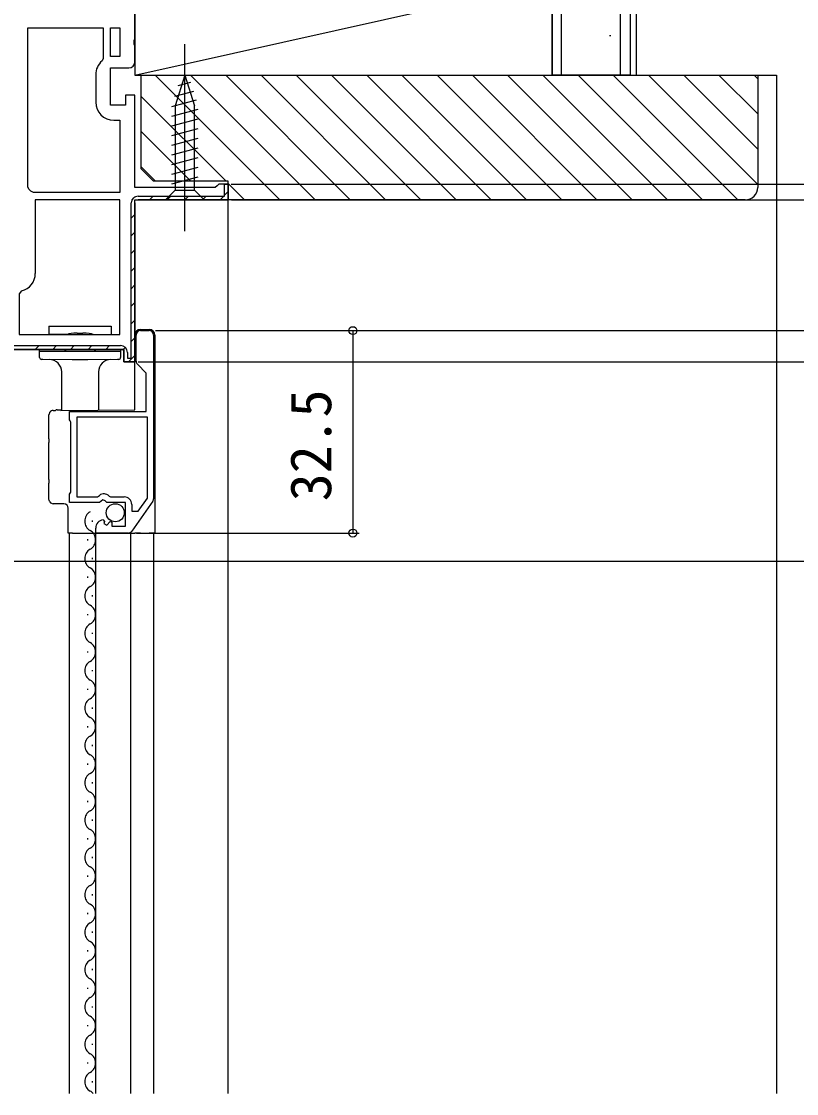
# Model space of a CAD drawing. Units: millimetres, scale not verified. Extents: x -525 to 525, y -783 to 779.
# Drawn here: x -273.3 to -148.9, y 241.3 to 413.4 of the extents above; entities that cross this region are included whole.
import ezdxf
from ezdxf.enums import TextEntityAlignment as Align

# ---------------------------------------------------------------- set-up
doc = ezdxf.new("R2010")
doc.units = ezdxf.units.MM
doc.header["$LTSCALE"] = 4
for name, color, linetype in [('0-3_YKK_11', 7, 'Continuous'), ('0-4_YKK_12', 2, 'Continuous'), ('0-5_YKK_13', 4, 'Continuous'), ('0-7_YKK_D', 6, 'Continuous'), ('0-9_YSS_K', 3, 'Continuous'), ('0-A_YSS_KE', 3, 'Continuous')]:
    doc.layers.add(name, color=color, linetype=linetype)
doc.styles.add('ＭＳ ゴシック', font='')
doc.styles.get('ＭＳ ゴシック').set_extended_font_data('MS Gothic')

msp = doc.modelspace()

# ---------------------------------------------------------------- linework, layer by layer
at = {"layer": '0-3_YKK_11'}
for p, q in [((-261.408, 404.853), (-261.408, 400.453)), ((-272.132, 386.464), (-272.308, 386.845)), ((-240.708, 385.488), (-240.108, 386.088)), ((-255.59, 384.748), (-255.104, 385.235)), ((-252.758, 384.753), (-252.158, 385.353)), ((-249.929, 384.753), (-249.329, 385.353)), ((-247.101, 384.753), (-246.501, 385.353)), ((-244.272, 384.753), (-243.672, 385.353)), ((-241.444, 384.753), (-240.844, 385.353)), ((-255.708, 381.802), (-255.108, 382.402)), ((-255.708, 378.973), (-255.108, 379.573)), ((-255.708, 376.145), (-255.108, 376.745)), ((-255.708, 373.317), (-255.108, 373.917)), ((-255.708, 370.488), (-255.108, 371.088)), ((-255.708, 367.66), (-255.108, 368.26)), ((-255.708, 364.831), (-255.108, 365.431)), ((-254.208, 363.753), (-252.808, 363.753)), ((-255.708, 362.003), (-255.108, 362.603)), ((-254.908, 358.843), (-254.908, 363.053)), ((-252.108, 363.053), (-252.108, 336.773)), ((-271.101, 360.753), (-270.501, 361.353)), ((-268.272, 360.753), (-267.672, 361.353)), ((-265.444, 360.753), (-264.844, 361.353)), ((-262.616, 360.753), (-262.016, 361.353)), ((-259.787, 360.753), (-259.187, 361.353)), ((-257.081, 360.63), (-256.656, 361.055)), ((-256.13, 358.753), (-255.108, 359.775)), ((-252.234, 336.372), (-255.6, 331.552))]:
    msp.add_line(p, q, dxfattribs=at)
for points in [[(-255.108, 406.953), (-255.108, 409.594), (-255.228, 409.778), (-255.228, 410.328), (-255.108, 410.511), (-255.108, 414.753), (-306.108, 414.753), (-306.108, 439.853), (-305.608, 440.353), (-305.108, 440.853), (-305.108, 442.753), (-308.508, 442.753), (-308.508, 414.753)], [(-272.308, 386.845), (-272.308, 412.353), (-260.208, 412.353), (-260.208, 407.445), (-260.387, 407.062)], [(-281.608, 364.053), (-281.608, 360.753), (-256.908, 360.753), (-256.908, 358.753), (-255.108, 358.753), (-255.108, 384.753), (-240.108, 384.753), (-240.108, 387.253), (-241.608, 387.253), (-241.904, 387.003), (-242.2, 386.753), (-255.108, 386.753), (-255.108, 401.553), (-256.608, 401.553), (-256.608, 399.953), (-259.008, 399.953), (-259.008, 405.953), (-256.108, 405.953)], [(-258.508, 397.553), (-257.508, 397.553), (-257.508, 385.953), (-271.416, 385.953), (-271.797, 386.129)], [(-254.608, 385.353), (-240.708, 385.353), (-240.708, 387.253), (-240.108, 387.253), (-240.108, 384.753), (-254.608, 384.753)], [(-255.108, 384.253), (-255.108, 358.753), (-256.908, 358.753), (-256.908, 360.753), (-281.608, 360.753), (-281.608, 364.053)], [(-257.508, 363.153), (-257.508, 384.753), (-271.108, 384.753), (-271.108, 372.953)], [(-256.308, 360.253), (-256.308, 359.353), (-255.708, 359.353), (-255.708, 384.253)], [(-273.326, 370.134), (-273.708, 369.648), (-273.708, 363.153), (-257.508, 363.153)], [(-281.008, 364.969), (-281.008, 361.353), (-257.408, 361.353)], [(-260.227, 333.352), (-260.015, 333.101), (-260.101, 332.782), (-259.632, 332.512), (-259.055, 333.089), (-258.808, 332.986), (-258.808, 332.353), (-256.608, 332.353), (-256.608, 336.153), (-259.608, 336.153), (-259.908, 336.453), (-260.237, 336.606), (-260.777, 336.153), (-265.608, 336.153), (-265.608, 337.48), (-265.508, 337.653), (-265.408, 337.826), (-265.408, 349.08), (-265.508, 349.253), (-265.608, 349.426), (-265.608, 350.753), (-253.308, 350.753), (-253.308, 356.953), (-254.703, 358.348)], [(-253.108, 336.867), (-253.108, 349.853), (-264.408, 349.853), (-264.408, 337.053), (-261.105, 337.053), (-260.816, 337.295)], [(-259.266, 337.16), (-259.036, 337.053), (-256.808, 337.053)], [(-255.608, 335.853), (-255.608, 334.753), (-254.585, 334.753), (-253.108, 336.867)], [(-256.173, 331.253), (-261.408, 331.253), (-261.408, 332.057)]]:
    msp.add_lwpolyline(points, dxfattribs=at)
msp.add_lwpolyline([(-257.508, 412.353), (-257.508, 407.753), (-259.008, 407.753), (-259.008, 412.353)], close=True, dxfattribs=at)
for centre, radius, start, end in [((-258.508, 404.853), 2.9, 130.36099, 179.99999), ((-256.108, 406.953), 1, 270.00001, 359.99999), ((-258.508, 400.453), 2.9, 180.00001, 269.99999), ((-274.008, 384.253), 2.9, 40.32022, 49.67978), ((-254.608, 384.253), 1.1, 90.00001, 179.99999), ((-274.008, 372.953), 2.9, 283.60896, 359.99999), ((-254.208, 363.053), 0.7, 90.00001, 179.99999), ((-252.808, 363.053), 0.7, 0.00001, 89.99999), ((-257.408, 360.253), 1.1, 0.00001, 89.99999), ((-254.208, 358.843), 0.7, 179.99997, 224.99996), ((-260.108, 336.453), 1.1, 40.00519, 130.00001), ((-256.808, 335.853), 1.2, 0.00001, 89.99999), ((-252.808, 336.773), 0.7, 325.08065, 0.00008), ((-260.108, 332.057), 1.3, 95.2159, 180.00002), ((-256.173, 331.953), 0.7, 270.00002, 325.08063)]:
    msp.add_arc(centre, radius, start, end, dxfattribs=at)
at = {"layer": '0-4_YKK_12'}
for p, q in [((-240.108, 241.253), (-240.108, 385.253)), ((-261.908, 333.054), (-261.908, 333.254)), ((-265.608, 241.253), (-265.608, 331.253)), ((-261.408, 241.253), (-261.408, 331.253)), ((-255.808, 331.253), (-255.808, 241.253)), ((-252.108, 331.253), (-252.108, 241.253)), ((-262.668, 330.054), (-262.668, 330.254)), ((-261.908, 327.054), (-261.908, 327.254)), ((-262.668, 324.054), (-262.668, 324.254)), ((-261.908, 321.054), (-261.908, 321.254)), ((-262.668, 318.054), (-262.668, 318.254)), ((-261.908, 315.054), (-261.908, 315.254)), ((-262.668, 312.054), (-262.668, 312.254)), ((-261.908, 309.054), (-261.908, 309.254)), ((-262.668, 306.054), (-262.668, 306.254)), ((-261.908, 303.054), (-261.908, 303.254)), ((-262.668, 300.054), (-262.668, 300.254)), ((-261.908, 297.054), (-261.908, 297.254)), ((-262.668, 294.054), (-262.668, 294.254)), ((-261.908, 291.054), (-261.908, 291.254)), ((-262.668, 288.054), (-262.668, 288.254)), ((-261.908, 285.054), (-261.908, 285.254)), ((-262.668, 282.054), (-262.668, 282.254)), ((-261.908, 279.054), (-261.908, 279.254)), ((-262.668, 276.054), (-262.668, 276.254)), ((-261.908, 273.054), (-261.908, 273.254)), ((-262.668, 270.054), (-262.668, 270.254)), ((-261.908, 267.054), (-261.908, 267.254)), ((-262.668, 264.054), (-262.668, 264.254)), ((-261.908, 261.054), (-261.908, 261.254)), ((-262.668, 258.054), (-262.668, 258.254)), ((-261.908, 255.054), (-261.908, 255.254)), ((-262.668, 252.054), (-262.668, 252.254)), ((-261.908, 249.054), (-261.908, 249.254)), ((-262.668, 246.054), (-262.668, 246.254)), ((-261.908, 243.054), (-261.908, 243.254))]:
    msp.add_line(p, q, dxfattribs=at)
for centre, start, end in [((-261.45, 333.154), 119.20254, 240.79746), ((-263.127, 330.154), 299.20254, 60.79746), ((-261.45, 327.154), 119.20254, 240.79746), ((-263.127, 324.154), 299.20254, 60.79746), ((-261.45, 321.154), 119.20254, 240.79746), ((-263.127, 318.154), 299.20254, 60.79746), ((-261.45, 315.154), 119.20254, 240.79746), ((-263.127, 312.154), 299.20254, 60.79746), ((-261.45, 309.154), 119.20254, 240.79746), ((-263.127, 306.154), 299.20254, 60.79746), ((-261.45, 303.154), 119.20254, 240.79746), ((-263.127, 300.154), 299.20254, 60.79746), ((-261.45, 297.154), 119.20254, 240.79746), ((-263.127, 294.154), 299.20254, 60.79746), ((-261.45, 291.154), 119.20254, 240.79746), ((-263.127, 288.154), 299.20254, 60.79746), ((-261.45, 285.154), 119.20254, 240.79746), ((-263.127, 282.154), 299.20254, 60.79746), ((-261.45, 279.154), 119.20254, 240.79746), ((-263.127, 276.154), 299.20254, 60.79746), ((-261.45, 273.154), 119.20254, 240.79746), ((-263.127, 270.154), 299.20254, 60.79746), ((-261.45, 267.154), 119.20254, 240.79746), ((-263.127, 264.154), 299.20254, 60.79746), ((-261.45, 261.154), 119.20254, 240.79746), ((-263.127, 258.154), 299.20254, 60.79746), ((-261.45, 255.154), 119.20254, 240.79746), ((-263.127, 252.154), 299.20254, 60.79746), ((-261.45, 249.154), 119.20254, 240.79746), ((-263.127, 246.154), 299.20254, 60.79746), ((-261.45, 243.154), 119.20254, 240.79746), ((-263.127, 240.154), 39.75872, 60.79746)]:
    msp.add_arc(centre, 1.718, start, end, dxfattribs=at)
at = {"layer": '0-5_YKK_13'}
for p, q in [((-247.108, 379.753), (-247.108, 409.753)), ((-247.108, 404.753), (-248.658, 399.837)), ((-247.108, 404.753), (-245.558, 399.837)), ((-246.17, 403.606), (-248.22, 403.056)), ((-245.718, 402.174), (-248.755, 401.36)), ((-245.267, 400.742), (-249.208, 399.686)), ((-248.658, 399.837), (-248.658, 386.303)), ((-245.558, 386.303), (-245.558, 399.837)), ((-245.008, 399.258), (-249.208, 398.133)), ((-245.008, 397.705), (-249.208, 396.58)), ((-245.008, 396.152), (-249.208, 395.027)), ((-245.008, 394.6), (-249.208, 393.474)), ((-245.008, 393.047), (-249.208, 391.921)), ((-245.008, 391.494), (-249.208, 390.368)), ((-245.008, 389.941), (-249.208, 388.815)), ((-245.008, 388.388), (-249.208, 387.262)), ((-250.208, 384.753), (-248.658, 386.303)), ((-248.658, 386.303), (-245.558, 386.303)), ((-244.008, 384.753), (-245.558, 386.303)), ((-250.208, 384.753), (-244.008, 384.753)), ((-268.908, 364.451), (-268.908, 363.151)), ((-264.358, 363.363), (-263.458, 363.363)), ((-261.158, 364.451), (-258.908, 364.451)), ((-258.908, 364.451), (-258.908, 363.151)), ((-254.208, 363.953), (-253.908, 363.953)), ((-253.908, 363.953), (-252.808, 363.953)), ((-268.908, 363.151), (-268.84, 363.151)), ((-265.983, 363.151), (-268.84, 363.151)), ((-261.833, 363.151), (-258.976, 363.151)), ((-258.976, 363.151), (-258.908, 363.151)), ((-255.108, 359.804), (-255.108, 363.053)), ((-251.908, 363.053), (-251.908, 362.953)), ((-270.408, 360.451), (-270.408, 360.739)), ((-269.917, 360.451), (-265.158, 360.451)), ((-265.158, 360.451), (-262.658, 360.451)), ((-262.658, 360.451), (-257.899, 360.451)), ((-257.899, 360.749), (-258.708, 360.75)), ((-257.899, 360.451), (-257.408, 360.451)), ((-257.408, 360.739), (-257.408, 360.451)), ((-257.408, 360.451), (-257.408, 359.438)), ((-255.108, 351.053), (-255.108, 359.804)), ((-269.917, 359.134), (-270.113, 359.138)), ((-265.158, 359.051), (-269.917, 359.134)), ((-262.658, 359.051), (-265.158, 359.051)), ((-257.899, 359.134), (-262.658, 359.051)), ((-257.703, 359.138), (-257.899, 359.134)), ((-266.858, 350.95), (-266.858, 357.115)), ((-260.958, 357.115), (-260.958, 351.002)), ((-268.908, 347.625), (-268.908, 350.238)), ((-268.215, 350.938), (-267.842, 350.942)), ((-267.023, 350.949), (-255.108, 351.053)), ((-268.908, 346.371), (-268.908, 347.035)), ((-268.908, 341.125), (-268.908, 345.781)), ((-268.908, 339.871), (-268.908, 340.535)), ((-268.908, 336.667), (-268.908, 339.281)), ((-266.502, 335.952), (-268.215, 335.967)), ((-265.808, 331.253), (-265.808, 335.252)), ((-265.115, 331.253), (-265.808, 331.253)), ((-254.208, 331.253), (-255.108, 331.253)), ((-254.208, 331.253), (-252.808, 331.253))]:
    msp.add_line(p, q, dxfattribs=at)
for points in [[(-268.908, 364.451), (-266.658, 364.451), (-261.158, 364.451)], [(-251.908, 362.953), (-251.908, 331.253), (-252.808, 331.253)], [(-270.408, 359.438), (-270.408, 360.451), (-269.917, 360.451)], [(-266.558, 360.451), (-266.554, 360.451), (-266.404, 360.476)], [(-261.412, 360.476), (-261.261, 360.451), (-261.258, 360.451)], [(-268.765, 350.662), (-268.846, 350.527), (-268.893, 350.384), (-268.908, 350.238)], [(-268.818, 350.582), (-268.792, 350.625), (-268.765, 350.662)], [(-267.608, 351.053), (-267.024, 351.053), (-267.023, 350.949)], [(-268.908, 347.035), (-268.908, 347.119), (-268.908, 347.227), (-268.908, 347.353), (-268.908, 347.491), (-268.908, 347.625)], [(-268.908, 346.371), (-268.908, 346.286), (-268.908, 346.178), (-268.908, 346.052), (-268.908, 345.914), (-268.908, 345.781)], [(-268.908, 340.535), (-268.908, 340.619), (-268.908, 340.727), (-268.908, 340.853), (-268.908, 340.991), (-268.908, 341.125)], [(-268.908, 339.871), (-268.908, 339.786), (-268.908, 339.678), (-268.908, 339.552), (-268.908, 339.414), (-268.908, 339.281)], [(-268.765, 336.243), (-268.846, 336.378), (-268.893, 336.521), (-268.908, 336.667)], [(-265.115, 331.253), (-256.608, 331.253), (-255.108, 331.253)]]:
    msp.add_lwpolyline(points, dxfattribs=at)
msp.add_circle((-258.257, 334.503), 1.45, dxfattribs=at)
for centre, radius, start, end in [((-254.208, 363.053), 0.9, 90, 180), ((-252.808, 363.053), 0.9, 0, 90), ((-266.558, 360.951), 0.5, 270, 285.20453), ((-266.525, 360.936), 0.475, 281.9123, 337.10797), ((-266.522, 360.926), 0.458, 290.73966, 337.51356), ((-261.29, 360.936), 0.475, 202.89595, 258.13445), ((-261.293, 360.926), 0.458, 202.48644, 249.26034), ((-261.258, 360.951), 0.5, 254.8249, 270), ((-270.108, 359.438), 0.3, 180, 269), ((-268.858, 357.115), 2, 0, 89), ((-258.958, 357.115), 2, 91, 180), ((-257.708, 359.438), 0.3, 271, 0), ((-268.208, 350.238), 0.7, 90.5, 142.71364), ((-267.608, 350.753), 0.3, 90, 140.97935), ((-268.208, 336.667), 0.7, 217.28636, 269.5), ((-266.508, 335.252), 0.7, 0, 89.5)]:
    msp.add_arc(centre, radius, start, end, dxfattribs=at)
for centre, major_axis, ratio, start_param, end_param in [((-264.358, 363.063), (1.7, 0), 0.176327, 1.5707963, 2.8439125), ((-263.458, 363.063), (1.7, 0), 0.176327, 0.2976802, 1.5707963), ((-269.908, 360.739), (0.5, 0), 0.020408, 1.5882496, 3.1415927), ((-257.908, 360.739), (0.5, 0), 0.020408, 6.2831853, 7.8365283)]:
    msp.add_ellipse(centre, major_axis=major_axis, ratio=ratio, start_param=start_param, end_param=end_param, dxfattribs=at)
at = {"layer": '0-7_YKK_D'}
for p, q in [((-239.658, 387.253), (-60.295, 387.253)), ((-239.611, 384.753), (-100.295, 384.753)), ((-239.608, 384.753), (-40.295, 384.753)), ((-239.608, 384.753), (-40.295, 384.753)), ((-239.608, 384.753), (-60.295, 384.753)), ((-239.608, 384.753), (-60.295, 384.753)), ((-251.808, 363.753), (-100.295, 363.753)), ((-251.808, 363.753), (-219.108, 363.753)), ((-251.808, 363.753), (-100.295, 363.753)), ((-220.108, 363.753), (-220.108, 331.253)), ((-254.608, 358.753), (-80.295, 358.753)), ((-254.608, 358.753), (-60.295, 358.753)), ((-254.608, 358.753), (-60.295, 358.753)), ((-254.858, 331.253), (-219.108, 331.253)), ((-285.608, 326.753), (-60.295, 326.753))]:
    msp.add_line(p, q, dxfattribs=at)
for centre in [(-220.108, 363.753), (-220.108, 331.253)]:
    msp.add_circle(centre, 0.637, dxfattribs=at)
at = {"layer": '0-9_YSS_K'}
for p, q in [((-186.608, 404.753), (-186.608, 554.753)), ((-177.108, 404.753), (-177.108, 554.753)), ((-174.608, 554.753), (-174.608, 404.753)), ((-255.108, 404.753), (-188.108, 419.753)), ((-178.909, 411.131), (-178.709, 411.131)), ((-251.83, 404.753), (-231.83, 384.753)), ((-246.173, 404.753), (-226.173, 384.753)), ((-240.517, 404.753), (-220.517, 384.753)), ((-234.86, 404.753), (-214.86, 384.753)), ((-229.203, 404.753), (-209.203, 384.753)), ((-223.546, 404.753), (-203.546, 384.753)), ((-217.889, 404.753), (-197.889, 384.753)), ((-212.232, 404.753), (-192.232, 384.753)), ((-206.575, 404.753), (-186.575, 384.753)), ((-200.919, 404.753), (-180.919, 384.753)), ((-195.262, 404.753), (-175.262, 384.753)), ((-189.605, 404.753), (-169.605, 384.753)), ((-183.948, 404.753), (-163.948, 384.753)), ((-178.291, 404.753), (-158.291, 384.753)), ((-172.634, 404.753), (-155.108, 387.227)), ((-166.977, 404.753), (-155.108, 392.884)), ((-161.321, 404.753), (-155.108, 398.541)), ((-155.664, 404.753), (-155.108, 404.197)), ((-254.108, 401.374), (-240.467, 387.732)), ((-254.108, 395.717), (-246.144, 387.753)), ((-254.108, 390.06), (-251.801, 387.753)), ((-240.129, 387.395), (-237.487, 384.753))]:
    msp.add_line(p, q, dxfattribs=at)
msp.add_lwpolyline([(-255.108, 404.753), (-188.108, 404.753), (-188.108, 419.753), (-255.108, 419.753)], close=True, dxfattribs=at)
msp.add_lwpolyline([(-155.108, 404.753), (-152.109, 404.753), (-152.109, 241.253)], dxfattribs=at)
at = {"layer": '0-A_YSS_KE'}
msp.add_line((-188.108, 554.753), (-188.108, 404.753), dxfattribs=at)
for points in [[(-175.608, 554.753), (-175.608, 404.753), (-188.108, 404.753)], [(-254.108, 404.753), (-155.108, 404.753), (-155.108, 386.753)], [(-157.108, 384.753), (-240.108, 384.753), (-240.108, 387.753), (-252.108, 387.753), (-254.108, 389.753), (-254.108, 404.753)]]:
    msp.add_lwpolyline(points, dxfattribs=at)
msp.add_arc((-157.108, 386.753), 2, 270.00001, 359.99999, dxfattribs=at)

# ---------------------------------------------------------------- texts
at = {"layer": '0-7_YKK_D', "style": 'ＭＳ ゴシック'}
msp.add_text('32.5', height=6.598, rotation=90, dxfattribs=at).set_placement((-221.608, 336.355), align=Align.BOTTOM_LEFT)

doc.saveas('drawing.dxf')
